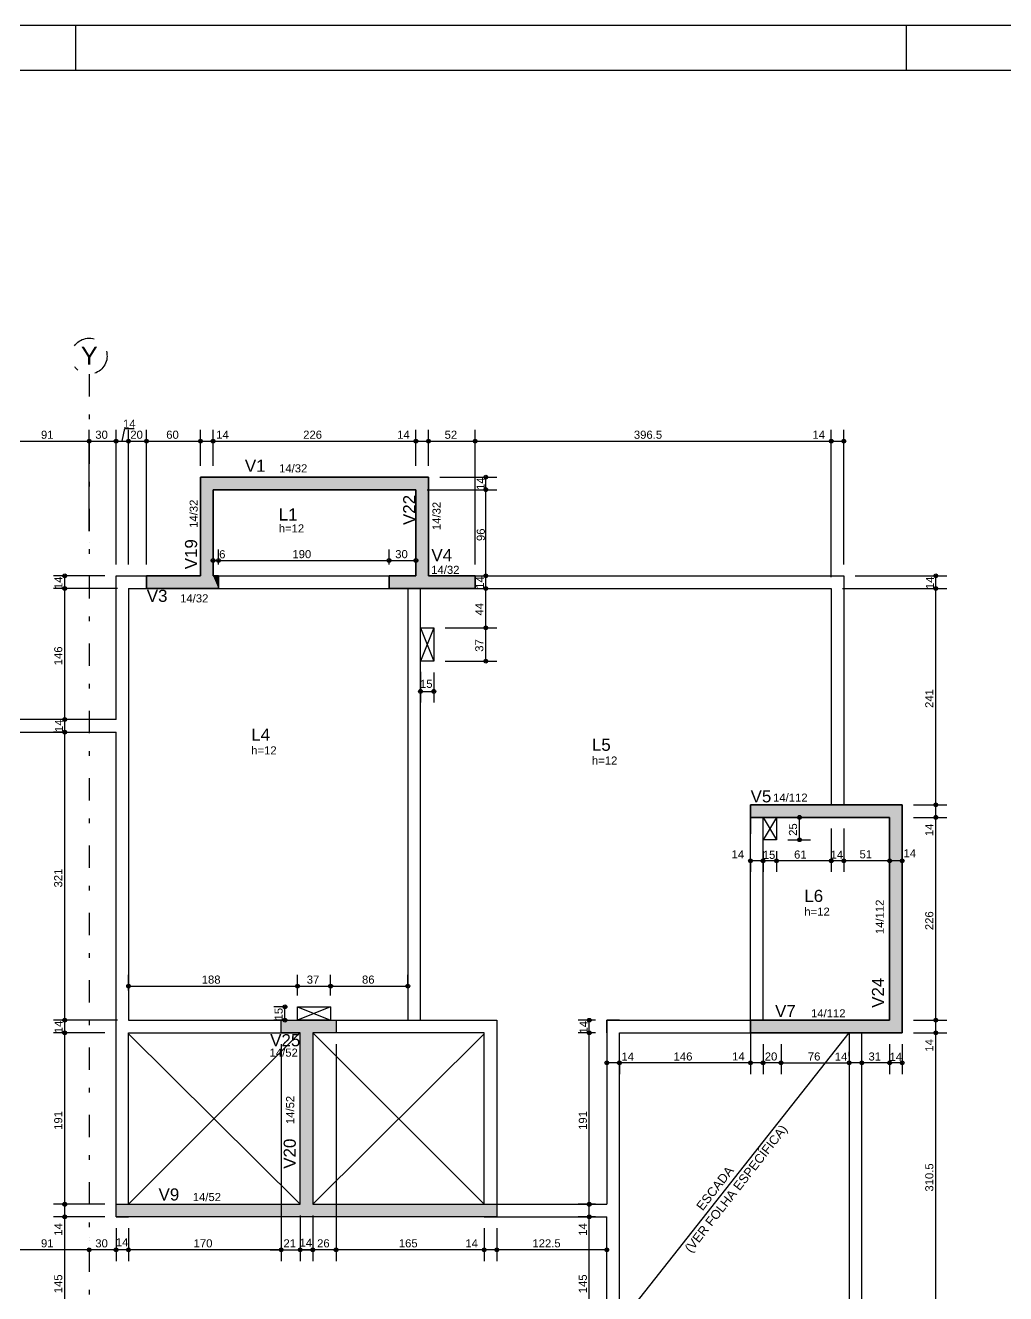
# Model space of a CAD drawing. Extents: x 0 to 119, y 0 to 84.
# Drawn here: x 25.28 to 47.11, y 55.85 to 84.1 of the extents above; entities that cross this region are included whole.
import ezdxf

# ---------------------------------------------------------------- set-up
doc = ezdxf.new("R2010")
doc.units = 0
doc.header["$MEASUREMENT"] = 0
doc.linetypes.add('ESTILO_TQS_0003', pattern=[1.5, 0.5, -0.4, 0.1, -0.5])
for name, color, linetype in [('10', 252, 'CONTINUOUS'), ('18', 6, 'CONTINUOUS'), ('25', 130, 'CONTINUOUS'), ('3', 7, 'CONTINUOUS'), ('32', 250, 'CONTINUOUS'), ('37', 7, 'CONTINUOUS'), ('38', 7, 'CONTINUOUS'), ('40', 7, 'CONTINUOUS'), ('54', 7, 'CONTINUOUS'), ('7', 232, 'CONTINUOUS'), ('9', 8, 'CONTINUOUS')]:
    doc.layers.add(name, color=color, linetype=linetype)
doc.styles.add('TQS_ARIAL', font='arial.ttf')

msp = doc.modelspace()

# ---------------------------------------------------------------- linework, layer by layer
at = {"layer": '10', "color": 252, "linetype": 'Continuous'}
for p, q in [((34.459666, 71.5564), (34.07962, 71.5564)), ((34.37973, 70.676362), (34.07973, 69.936362)), ((34.07973, 70.676362), (34.37973, 69.936362)), ((42.009664, 66.456398), (41.709664, 65.956421)), ((41.709684, 66.456387), (42.009664, 65.956421)), ((32.079062, 62.236395), (31.339062, 61.9364)), ((31.339072, 62.2364), (32.079062, 61.936395)), ((27.57962, 57.8364), (31.38962, 61.6564)), ((31.39962, 57.8364), (27.57962, 61.6364)), ((35.49962, 57.8364), (31.67962, 61.6564)), ((31.67962, 57.8364), (35.49962, 61.6364)), ((38.509664, 55.1664), (43.629664, 61.6564))]:
    msp.add_line(p, q, dxfattribs=at)
for points in [[(34.07973, 69.936362), (34.07973, 70.676362), (34.37973, 70.676362), (34.37973, 69.936362), (34.07973, 69.936362)], [(42.009664, 65.956421), (41.709664, 65.956421), (41.709664, 66.456398), (42.009664, 66.456398), (42.009664, 65.956421)], [(31.339422, 62.236319), (32.079062, 62.236319), (32.079062, 61.936395), (31.339422, 61.936395), (31.339422, 62.236319)]]:
    msp.add_lwpolyline(points, dxfattribs=at)
at = {"layer": '18', "color": 6, "linetype": 'ESTILO_TQS_0003'}
msp.add_line((26.69962, 76.330437), (26.69962, 37.646661), dxfattribs=at)
msp.add_circle((26.69962, 76.730437), 0.4, dxfattribs=at)
at = {"layer": '25', "color": 130, "linetype": 'Continuous'}
for points in [[(35.29962, 71.8364), (35.29962, 71.5564), (33.37962, 71.5564), (33.37962, 71.8364), (33.97962, 71.8364), (33.97962, 73.7564), (29.45962, 73.7564), (29.45962, 71.8364), (29.57962, 71.8364), (29.57962, 71.5564), (27.97962, 71.5564), (27.97962, 71.8364), (29.17962, 71.8364), (29.17962, 74.0364), (34.25962, 74.0364), (34.25962, 71.8364), (35.30362, 71.8364)], [(30.97962, 61.9364), (32.19962, 61.9364), (32.19962, 61.6564), (31.67962, 61.6564), (31.67962, 57.8364), (35.77962, 57.8364), (35.77962, 57.5564), (27.29962, 57.5564), (27.29962, 57.8364), (31.39962, 57.8364), (31.39962, 61.6564), (30.97962, 61.6564), (30.97962, 61.9364)]]:
    msp.add_lwpolyline(points, dxfattribs=at)
for points in [[(29.17962, 71.8364), (29.17962, 74.0364), (29.45962, 73.7564)], [(29.45962, 73.7564), (29.17962, 74.0364), (34.25962, 74.0364)], [(33.97962, 73.7564), (29.45962, 73.7564), (34.25962, 74.0364)], [(33.97962, 71.8364), (34.25962, 74.0364), (34.25962, 71.8364)], [(33.97962, 73.7564), (34.25962, 74.0364), (33.97962, 71.8364)], [(29.45962, 71.8364), (29.17962, 71.8364), (29.45962, 73.7564)], [(27.97962, 71.8364), (29.17962, 71.8364), (27.97962, 71.5564)], [(29.17962, 71.8364), (29.57962, 71.5564), (27.97962, 71.5564)], [(29.57962, 71.5564), (29.17962, 71.8364), (29.45962, 71.8364)], [(29.57962, 71.8364), (29.57962, 71.5564), (29.45962, 71.8364)], [(33.37962, 71.5564), (33.37962, 71.8364), (33.97962, 71.8364)], [(33.37962, 71.5564), (33.97962, 71.8364), (35.29962, 71.5564)], [(33.97962, 71.8364), (34.25962, 71.8364), (35.29962, 71.5564)], [(35.29962, 71.5564), (34.25962, 71.8364), (35.29962, 71.8364)], [(31.39962, 61.6564), (30.97962, 61.6564), (32.19962, 61.9364)], [(32.19962, 61.9364), (30.97962, 61.6564), (30.97962, 61.9364)], [(31.67962, 61.6564), (31.39962, 61.6564), (32.19962, 61.9364)], [(32.19962, 61.9364), (32.19962, 61.6564), (31.67962, 61.6564)], [(31.67962, 57.8364), (31.39962, 57.8364), (31.67962, 61.6564)], [(31.39962, 57.8364), (31.39962, 61.6564), (31.67962, 61.6564)], [(27.29962, 57.8364), (31.39962, 57.8364), (27.29962, 57.5564)], [(31.39962, 57.8364), (35.77962, 57.5564), (27.29962, 57.5564)], [(35.77962, 57.5564), (31.39962, 57.8364), (31.67962, 57.8364)], [(35.77962, 57.8364), (35.77962, 57.5564), (31.67962, 57.8364)]]:
    msp.add_solid(points, dxfattribs=at)
at = {"layer": '3', "color": 7, "linetype": 'Continuous'}
for p, q in [((43.50962, 66.736398), (44.80962, 66.736398)), ((44.80962, 66.736398), (44.80962, 61.6564)), ((44.80962, 61.6564), (43.809664, 61.6564))]:
    msp.add_line(p, q, dxfattribs=at)
for points in [[(33.97962, 71.8364), (33.37962, 71.8364), (33.37962, 71.5564), (35.29962, 71.5564), (35.29962, 71.8364), (34.25962, 71.8364), (34.25962, 74.0364), (29.17962, 74.0364), (29.17962, 71.8364), (27.97962, 71.8364), (27.97962, 71.5564), (29.57962, 71.5564), (29.57962, 71.8364), (29.45962, 71.8364), (29.45962, 73.7564), (33.97962, 73.7564), (33.97962, 71.8364)], [(44.80962, 66.736398), (41.429664, 66.736398), (41.429664, 66.456398), (44.52962, 66.456398), (44.52962, 61.936398), (41.429664, 61.936398), (41.429664, 61.656398), (44.80962, 61.656398), (44.80962, 66.736398)], [(30.97962, 61.9364), (32.19962, 61.9364), (32.19962, 61.6564), (31.67962, 61.6564), (31.67962, 57.8364), (35.77962, 57.8364), (35.77962, 57.5564), (27.29962, 57.5564), (27.29962, 57.8364), (31.39962, 57.8364), (31.39962, 61.6564), (30.97962, 61.6564), (30.97962, 61.9364)]]:
    msp.add_lwpolyline(points, dxfattribs=at)
at = {"layer": '32', "color": 250, "linetype": 'Continuous'}
for p, q in [((26.69962, 72.835191), (26.69962, 75.08648)), ((26.69962, 73.085191), (26.69962, 75.08648)), ((27.29962, 72.0864), (27.29962, 75.08648)), ((27.29962, 72.0864), (27.29962, 75.08648)), ((27.43962, 74.83648), (27.492234, 75.117896)), ((27.492234, 75.117896), (27.701393, 75.117896)), ((27.57962, 72.0864), (27.57962, 75.08648)), ((27.57962, 72.0864), (27.57962, 75.08648)), ((27.701393, 75.117896), (27.701393, 75.117896)), ((27.97962, 72.0864), (27.97962, 75.08648)), ((27.97962, 72.0864), (27.97962, 75.08648)), ((29.17962, 74.2864), (29.17962, 75.08648)), ((29.17962, 74.2864), (29.17962, 75.08648)), ((29.45962, 74.2864), (29.45962, 75.08648)), ((29.45962, 74.2864), (29.45962, 75.08648)), ((33.97962, 74.2864), (33.97962, 75.08648)), ((33.97962, 74.2864), (33.97962, 75.08648)), ((34.25962, 74.2864), (34.25962, 75.08648)), ((34.25962, 74.2864), (34.25962, 75.08648)), ((35.29962, 72.0864), (35.29962, 75.08648)), ((35.29962, 72.0864), (35.29962, 75.08648)), ((43.22962, 71.8064), (43.22962, 75.08648)), ((43.22962, 71.8064), (43.22962, 75.08648)), ((43.50962, 72.08649), (43.50962, 75.08648)), ((24.87962, 74.83648), (26.69962, 74.83648)), ((26.69962, 74.83648), (27.29962, 74.83648)), ((27.29962, 74.83648), (27.57962, 74.83648)), ((27.57962, 74.83648), (27.97962, 74.83648)), ((27.97962, 74.83648), (29.17962, 74.83648)), ((29.17962, 74.83648), (29.45962, 74.83648)), ((29.45962, 74.83648), (33.97962, 74.83648)), ((33.97962, 74.83648), (34.25962, 74.83648)), ((34.25962, 74.83648), (35.29962, 74.83648)), ((35.29962, 74.83648), (43.22962, 74.83648)), ((43.22962, 74.83648), (43.50962, 74.83648)), ((29.17962, 74.0364), (29.17962, 74.0364)), ((29.17962, 74.0364), (29.17962, 74.0364)), ((29.45962, 74.0364), (29.45962, 74.0364)), ((29.45962, 74.0364), (29.45962, 74.0364)), ((33.97962, 74.0364), (33.97962, 74.0364)), ((33.97962, 74.0364), (33.97962, 74.0364)), ((34.25962, 74.0364), (34.25962, 74.0364)), ((34.25962, 74.0364), (34.25962, 74.0364)), ((34.25962, 74.0364), (34.25962, 74.0364)), ((34.50962, 74.0364), (35.783559, 74.0364)), ((35.533559, 73.7564), (35.533559, 74.0364)), ((33.97962, 73.7564), (33.97962, 73.7564)), ((33.97962, 73.7564), (33.97962, 73.7564)), ((34.22962, 73.7564), (35.783559, 73.7564)), ((34.22962, 73.7564), (35.783559, 73.7564)), ((35.533559, 71.8364), (35.533559, 73.7564)), ((26.69962, 72.835191), (26.69962, 72.835191)), ((26.69962, 72.585191), (26.69962, 72.585191)), ((29.57962, 72.0864), (29.57962, 72.426203)), ((29.57962, 72.0864), (29.57962, 72.426203)), ((33.37962, 72.0864), (33.37962, 72.426203)), ((33.37962, 72.0864), (33.37962, 72.426203)), ((33.97962, 72.367781), (33.97962, 72.426203)), ((29.45962, 72.176203), (29.57962, 72.176203)), ((29.45962, 72.176203), (29.45962, 72.176203)), ((29.57962, 72.176203), (33.37962, 72.176203)), ((33.37962, 72.176203), (33.97962, 72.176203)), ((33.97962, 72.117781), (33.97962, 72.117781)), ((27.04962, 71.8364), (25.906196, 71.8364)), ((26.156196, 71.5564), (26.156196, 71.8364)), ((27.29962, 71.8364), (27.29962, 71.8364)), ((27.29962, 71.8364), (27.29962, 71.8364)), ((27.29962, 71.8364), (27.29962, 71.8364)), ((27.57962, 71.8364), (27.57962, 71.8364)), ((27.57962, 71.8364), (27.57962, 71.8364)), ((27.97962, 71.8364), (27.97962, 71.8364)), ((27.97962, 71.8364), (27.97962, 71.8364)), ((29.57962, 71.8364), (29.57962, 71.8364)), ((29.57962, 71.8364), (29.57962, 71.8364)), ((33.37962, 71.8364), (33.37962, 71.8364)), ((33.37962, 71.8364), (33.37962, 71.8364)), ((35.29962, 71.8364), (35.29962, 71.8364)), ((35.29962, 71.8364), (35.29962, 71.8364)), ((35.29962, 71.8364), (35.29962, 71.8364)), ((35.329359, 71.83649), (35.329359, 71.83649)), ((35.533559, 71.5564), (35.533559, 71.83649)), ((35.54962, 71.8364), (35.783559, 71.8364)), ((35.579359, 71.83649), (35.783559, 71.83649)), ((43.50962, 71.83649), (43.50962, 71.83649)), ((43.50962, 71.83649), (43.50962, 71.83649)), ((43.75962, 71.83649), (45.8059, 71.83649)), ((45.5559, 71.5564), (45.5559, 71.83649)), ((27.32962, 71.5564), (25.906196, 71.5564)), ((27.32962, 71.5564), (25.906196, 71.5564)), ((26.156196, 68.6364), (26.156196, 71.5564)), ((27.57962, 71.5564), (27.57962, 71.5564)), ((27.57962, 71.5564), (27.57962, 71.5564)), ((35.178872, 71.5564), (35.178872, 71.5564)), ((35.334952, 71.5564), (35.334952, 71.5564)), ((35.428872, 71.5564), (35.783559, 71.5564)), ((35.533559, 70.676362), (35.533559, 71.5564)), ((35.584952, 71.5564), (35.783559, 71.5564)), ((43.22962, 71.5564), (43.22962, 71.5564)), ((43.22962, 71.5564), (43.22962, 71.5564)), ((43.22962, 71.5564), (43.22962, 71.5564)), ((43.22962, 71.5564), (43.22962, 71.5564)), ((43.47962, 71.5564), (45.8059, 71.5564)), ((43.47962, 71.5564), (45.8059, 71.5564)), ((45.5559, 66.7364), (45.5559, 71.5564)), ((34.37973, 70.676362), (34.37973, 70.676362)), ((34.37973, 70.676362), (34.37973, 70.676362)), ((34.62973, 70.676362), (35.783559, 70.676362)), ((34.62973, 70.676362), (35.783559, 70.676362)), ((35.533559, 69.936362), (35.533559, 70.676362)), ((34.07962, 69.946381), (34.07962, 69.946381)), ((34.37973, 69.936362), (34.37973, 69.936362)), ((34.37973, 69.936362), (34.37973, 69.936362)), ((34.62973, 69.936362), (35.783559, 69.936362)), ((34.07962, 69.696381), (34.07962, 69.013002)), ((34.37973, 69.686362), (34.37973, 69.013002)), ((34.07962, 69.263002), (34.37973, 69.263002)), ((25.996816, 68.6364), (25.906196, 68.6364)), ((26.114957, 68.6364), (25.906196, 68.6364)), ((26.156196, 68.3564), (26.156196, 68.6364)), ((26.246816, 68.6364), (26.246816, 68.6364)), ((26.364957, 68.6364), (26.364957, 68.6364)), ((26.08962, 68.3564), (25.906196, 68.3564)), ((26.08962, 68.3564), (26.08962, 68.3564)), ((26.156196, 61.9364), (26.156196, 68.3564)), ((26.33962, 68.3564), (26.33962, 68.3564)), ((26.33962, 68.3564), (26.406196, 68.3564)), ((44.809487, 66.7364), (44.809487, 66.7364)), ((44.809487, 66.7364), (44.809487, 66.7364)), ((45.059487, 66.7364), (45.8059, 66.7364)), ((45.059487, 66.7364), (45.8059, 66.7364)), ((45.5559, 66.456398), (45.5559, 66.7364)), ((42.009664, 66.456421), (42.009664, 66.456421)), ((42.259664, 66.456421), (42.770011, 66.456421)), ((42.520011, 65.956421), (42.520011, 66.456421)), ((43.22962, 66.456398), (43.22962, 66.456398)), ((43.22962, 66.456398), (43.22962, 66.456398)), ((43.50962, 66.456398), (43.50962, 66.456398)), ((43.50962, 66.456398), (43.50962, 66.456398)), ((44.809487, 66.456398), (44.809487, 66.456398)), ((44.809487, 66.456398), (44.809487, 66.456398)), ((45.059487, 66.456398), (45.8059, 66.456398)), ((45.059487, 66.456398), (45.8059, 66.456398)), ((45.5559, 61.936398), (45.5559, 66.456398)), ((43.22962, 66.206398), (43.22962, 65.239404)), ((43.22962, 66.206398), (43.22962, 65.239404)), ((43.50962, 66.206398), (43.50962, 65.239404)), ((43.50962, 66.206398), (43.50962, 65.239404)), ((41.709664, 65.956421), (41.709664, 65.956421)), ((42.009664, 65.956421), (42.009664, 65.956421)), ((42.009664, 65.956421), (42.009664, 65.956421)), ((42.009664, 65.956421), (42.009664, 65.956421)), ((42.259664, 65.956421), (42.770011, 65.956421)), ((44.529487, 65.922914), (44.529487, 65.922914)), ((44.529487, 65.922914), (44.529487, 65.922914)), ((44.809487, 65.870482), (44.809487, 65.870482)), ((41.429664, 65.690401), (41.429664, 65.690401)), ((41.709664, 65.708437), (41.709664, 65.708437)), ((41.709664, 65.706421), (41.709664, 65.239404)), ((42.009664, 65.706421), (42.009664, 65.239404)), ((42.009664, 65.706421), (42.009664, 65.239404)), ((44.529487, 65.672914), (44.529487, 65.239404)), ((44.529487, 65.672914), (44.529487, 65.239404)), ((44.809487, 65.620482), (44.809487, 65.239404)), ((41.709664, 65.489404), (41.429664, 65.489404)), ((41.429664, 65.440401), (41.429664, 65.239404)), ((42.009664, 65.489404), (41.709664, 65.489404)), ((41.709664, 65.458437), (41.709664, 65.239404)), ((43.22962, 65.489404), (42.009664, 65.489404)), ((43.50962, 65.489404), (43.22962, 65.489404)), ((44.529487, 65.489404), (43.50962, 65.489404)), ((44.809487, 65.489404), (44.529487, 65.489404)), ((27.57962, 62.602445), (27.57962, 62.948078)), ((31.339072, 62.4864), (31.339072, 62.948078)), ((31.339422, 62.486319), (31.339422, 62.948078)), ((32.079062, 62.486395), (32.079062, 62.948078)), ((32.079062, 62.486395), (32.079062, 62.948078)), ((33.79962, 62.73605), (33.79962, 62.948078)), ((27.57962, 62.698078), (31.339422, 62.698078)), ((31.339072, 62.698078), (32.079062, 62.698078)), ((32.079062, 62.698078), (33.79962, 62.698078)), ((33.79962, 62.48605), (33.79962, 62.48605)), ((27.57962, 62.352445), (27.57962, 62.352445)), ((31.089072, 62.2364), (30.81161, 62.2364)), ((31.06161, 61.9364), (31.06161, 62.2364)), ((31.339072, 62.2364), (31.339072, 62.2364)), ((31.339072, 62.2364), (31.339072, 62.2364)), ((31.339422, 62.236319), (31.339422, 62.236319)), ((32.079062, 62.236395), (32.079062, 62.236395)), ((32.079062, 62.236395), (32.079062, 62.236395)), ((27.04962, 61.9364), (25.906196, 61.9364)), ((27.32962, 61.9364), (25.906196, 61.9364)), ((26.156196, 61.6564), (26.156196, 61.9364)), ((27.29962, 61.9364), (27.29962, 61.9364)), ((27.57962, 61.9364), (27.57962, 61.9364)), ((31.089062, 61.9364), (30.81161, 61.9364)), ((31.339062, 61.9364), (31.339062, 61.9364)), ((37.979664, 61.9364), (37.590183, 61.9364)), ((37.840183, 61.6564), (37.840183, 61.9364)), ((38.229664, 61.9364), (38.229664, 61.9364)), ((41.429664, 61.9364), (41.429664, 61.9364)), ((44.809487, 61.936398), (44.809487, 61.936398)), ((44.809487, 61.936398), (44.809487, 61.936398)), ((45.059487, 61.936398), (45.8059, 61.936398)), ((45.059487, 61.936398), (45.8059, 61.936398)), ((45.5559, 61.656398), (45.5559, 61.936398)), ((27.04962, 61.6564), (25.906196, 61.6564)), ((27.04962, 61.6564), (25.906196, 61.6564)), ((26.156196, 57.8364), (26.156196, 61.6564)), ((27.29962, 61.6564), (27.29962, 61.6564)), ((27.29962, 61.6564), (27.29962, 61.6564)), ((30.97962, 61.6564), (30.97962, 61.6564)), ((30.97962, 61.6564), (30.97962, 61.6564)), ((32.19962, 61.6564), (32.19962, 61.6564)), ((32.19962, 61.6564), (32.19962, 61.6564)), ((37.979664, 61.6564), (37.590183, 61.6564)), ((37.979664, 61.6564), (37.590183, 61.6564)), ((37.840183, 57.8364), (37.840183, 61.6564)), ((38.229664, 61.6564), (38.229664, 61.6564)), ((38.229664, 61.6564), (38.229664, 61.6564)), ((41.429664, 61.6864), (41.429664, 60.73545)), ((41.429664, 61.6564), (41.429664, 61.6564)), ((41.709664, 61.6564), (41.709664, 61.6564)), ((41.709664, 61.6564), (41.709664, 61.6564)), ((42.109664, 61.656398), (42.109664, 61.656398)), ((42.109664, 61.656398), (42.109664, 61.656398)), ((43.629664, 61.656398), (43.629664, 61.656398)), ((44.529487, 61.656398), (44.529487, 61.656398)), ((44.529487, 61.656398), (44.529487, 61.656398)), ((44.809487, 61.656398), (44.809487, 61.656398)), ((44.809487, 61.656398), (44.809487, 61.656398)), ((44.809487, 61.656398), (44.809487, 61.656398)), ((45.059487, 61.656398), (45.8059, 61.656398)), ((45.059487, 61.656398), (45.8059, 61.656398)), ((45.5559, 55.446398), (45.5559, 61.656398)), ((30.97962, 61.4064), (30.97962, 56.572726)), ((30.97962, 61.4064), (30.97962, 56.572726)), ((32.19962, 61.4064), (32.19962, 56.572726)), ((32.19962, 61.4064), (32.19962, 56.572726)), ((41.429664, 61.4064), (41.429664, 60.73545)), ((41.709664, 61.4064), (41.709664, 60.73545)), ((41.709664, 61.4064), (41.709664, 60.73545)), ((42.109664, 61.406398), (42.109664, 60.73545)), ((42.109664, 61.406398), (42.109664, 60.73545)), ((43.629664, 61.406398), (43.629664, 60.73545)), ((44.529487, 61.406398), (44.529487, 60.73545)), ((44.529487, 61.406398), (44.529487, 60.73545)), ((44.809487, 61.406398), (44.809487, 60.73545)), ((38.229664, 61.251793), (38.229664, 61.251793)), ((38.509664, 61.227268), (38.509664, 61.227268)), ((38.509664, 61.227268), (38.509664, 61.227268)), ((43.629664, 61.135385), (43.629664, 61.23545)), ((43.909664, 61.200496), (43.909664, 61.23545)), ((43.909664, 60.998242), (43.909664, 61.23545)), ((38.229664, 61.001793), (38.229664, 60.73545)), ((38.509664, 60.98545), (38.229664, 60.98545)), ((41.429664, 60.98545), (38.509664, 60.98545)), ((38.509664, 60.977268), (38.509664, 60.73545)), ((38.509664, 60.977268), (38.509664, 60.73545)), ((41.709664, 60.98545), (41.429664, 60.98545)), ((42.109664, 60.98545), (41.709664, 60.98545)), ((42.109664, 60.98545), (43.629664, 60.98545)), ((43.909664, 60.98545), (43.629664, 60.98545)), ((43.629664, 60.885385), (43.629664, 60.885385)), ((44.529487, 60.98545), (43.909664, 60.98545)), ((43.909664, 60.950496), (43.909664, 60.950496)), ((43.909664, 60.748242), (43.909664, 60.748242)), ((44.809487, 60.98545), (44.529487, 60.98545)), ((27.04962, 57.8364), (25.906196, 57.8364)), ((27.04962, 57.8364), (25.906196, 57.8364)), ((26.156196, 57.5564), (26.156196, 57.8364)), ((27.29962, 57.8364), (27.29962, 57.8364)), ((27.29962, 57.8364), (27.29962, 57.8364)), ((31.39962, 57.8364), (31.39962, 57.8364)), ((31.67962, 57.8364), (31.67962, 57.8364)), ((37.979664, 57.8364), (37.590183, 57.8364)), ((37.979664, 57.8364), (37.590183, 57.8364)), ((37.840183, 57.5564), (37.840183, 57.8364)), ((38.229664, 57.8364), (38.229664, 57.8364)), ((38.229664, 57.8364), (38.229664, 57.8364)), ((27.04962, 57.5564), (25.906196, 57.5564)), ((27.04962, 57.5564), (25.906196, 57.5564)), ((26.156196, 54.6564), (26.156196, 57.5564)), ((27.29962, 57.5564), (27.29962, 57.5564)), ((27.29962, 57.5564), (27.29962, 57.5564)), ((27.29962, 57.5564), (27.29962, 57.5564)), ((27.29962, 57.5564), (27.29962, 57.5564)), ((27.57962, 57.5564), (27.57962, 57.5564)), ((27.57962, 57.5564), (27.57962, 57.5564)), ((31.39962, 57.5864), (31.39962, 56.572726)), ((31.39962, 57.5564), (31.39962, 57.5564)), ((31.67962, 57.5864), (31.67962, 56.572726)), ((31.67962, 57.5564), (31.67962, 57.5564)), ((35.49962, 57.5564), (35.49962, 57.5564)), ((35.49962, 57.5564), (35.49962, 57.5564)), ((35.77962, 57.5564), (35.77962, 57.5564)), ((35.77962, 57.5564), (35.77962, 57.5564)), ((37.979664, 57.5564), (37.590183, 57.5564)), ((37.979664, 57.5564), (37.590183, 57.5564)), ((37.840183, 54.6564), (37.840183, 57.5564)), ((38.229664, 57.5564), (38.229664, 57.5564)), ((38.229664, 57.5564), (38.229664, 57.5564)), ((26.69962, 57.105476), (26.69962, 57.105476)), ((27.29962, 57.3064), (27.29962, 56.572726)), ((27.29962, 57.3064), (27.29962, 56.572726)), ((27.57962, 57.3064), (27.57962, 56.572726)), ((27.57962, 57.3064), (27.57962, 56.572726)), ((31.39962, 57.3064), (31.39962, 56.572726)), ((31.67962, 57.3064), (31.67962, 56.572726)), ((35.49962, 57.3064), (35.49962, 56.572726)), ((35.49962, 57.3064), (35.49962, 56.572726)), ((35.77962, 57.3064), (35.77962, 56.572726)), ((35.77962, 57.3064), (35.77962, 56.572726)), ((26.69962, 56.822726), (24.87962, 56.822726)), ((26.69962, 57.036524), (26.69962, 57.036524)), ((26.69962, 56.855476), (26.69962, 56.572726)), ((27.29962, 56.822726), (26.69962, 56.822726)), ((27.57962, 56.822726), (27.29962, 56.822726)), ((30.97962, 56.822726), (27.57962, 56.822726)), ((30.72962, 56.822726), (31.64962, 56.822726)), ((31.67962, 56.822726), (31.39962, 56.822726)), ((32.44962, 56.822726), (31.42962, 56.822726)), ((35.49962, 56.822726), (32.19962, 56.822726)), ((35.77962, 56.822726), (35.49962, 56.822726)), ((38.229664, 56.822726), (35.77962, 56.822726)), ((38.229664, 57.058652), (38.229664, 57.072726)), ((38.229664, 56.808652), (38.229664, 56.808652)), ((26.69962, 56.786524), (26.69962, 56.572726))]:
    msp.add_line(p, q, dxfattribs=at)
for centre, radius in [((26.69962, 74.83648), 0.041625), ((26.69962, 74.83648), 0.041625), ((27.29962, 74.83648), 0.041625), ((27.29962, 74.83648), 0.041625), ((27.57962, 74.83648), 0.041625), ((27.57962, 74.83648), 0.041625), ((27.97962, 74.83648), 0.041625), ((27.97962, 74.83648), 0.041625), ((29.17962, 74.83648), 0.041625), ((29.17962, 74.83648), 0.041625), ((29.45962, 74.83648), 0.041625), ((29.45962, 74.83648), 0.041625), ((33.97962, 74.83648), 0.041625), ((33.97962, 74.83648), 0.041625), ((34.25962, 74.83648), 0.041625), ((34.25962, 74.83648), 0.041625), ((35.29962, 74.83648), 0.041625), ((35.29962, 74.83648), 0.041625), ((43.22962, 74.83648), 0.041625), ((43.22962, 74.83648), 0.041625), ((43.50962, 74.83648), 0.041625), ((26.69962, 74.83648), 0.02075), ((26.69962, 74.83648), 0.02075), ((27.29962, 74.83648), 0.02075), ((27.29962, 74.83648), 0.02075), ((27.57962, 74.83648), 0.02075), ((27.57962, 74.83648), 0.02075), ((27.97962, 74.83648), 0.02075), ((27.97962, 74.83648), 0.02075), ((29.17962, 74.83648), 0.02075), ((29.17962, 74.83648), 0.02075), ((29.45962, 74.83648), 0.02075), ((29.45962, 74.83648), 0.02075), ((33.97962, 74.83648), 0.02075), ((33.97962, 74.83648), 0.02075), ((34.25962, 74.83648), 0.02075), ((34.25962, 74.83648), 0.02075), ((35.29962, 74.83648), 0.02075), ((35.29962, 74.83648), 0.02075), ((43.22962, 74.83648), 0.02075), ((43.22962, 74.83648), 0.02075), ((43.50962, 74.83648), 0.02075), ((35.533559, 74.0364), 0.041625), ((35.533559, 74.0364), 0.02075), ((35.533559, 73.7564), 0.041625), ((35.533559, 73.7564), 0.041625), ((35.533559, 73.7564), 0.02075), ((35.533559, 73.7564), 0.02075), ((29.45962, 72.176203), 0.041625), ((29.45962, 72.176203), 0.02075), ((29.57962, 72.176203), 0.041625), ((29.57962, 72.176203), 0.041625), ((29.57962, 72.176203), 0.02075), ((29.57962, 72.176203), 0.02075), ((33.37962, 72.176203), 0.041625), ((33.37962, 72.176203), 0.041625), ((33.37962, 72.176203), 0.02075), ((33.37962, 72.176203), 0.02075), ((33.97962, 72.176203), 0.041625), ((33.97962, 72.176203), 0.02075), ((26.156196, 71.8364), 0.041625), ((26.156196, 71.8364), 0.02075), ((35.533559, 71.83649), 0.041625), ((35.533559, 71.8364), 0.041625), ((35.533559, 71.83649), 0.02075), ((35.533559, 71.8364), 0.02075), ((45.5559, 71.83649), 0.041625), ((45.5559, 71.83649), 0.02075), ((26.156196, 71.5564), 0.041625), ((26.156196, 71.5564), 0.041625), ((26.156196, 71.5564), 0.02075), ((26.156196, 71.5564), 0.02075), ((35.533559, 71.5564), 0.041625), ((35.533559, 71.5564), 0.041625), ((35.533559, 71.5564), 0.02075), ((35.533559, 71.5564), 0.02075), ((45.5559, 71.5564), 0.041625), ((45.5559, 71.5564), 0.041625), ((45.5559, 71.5564), 0.02075), ((45.5559, 71.5564), 0.02075), ((35.533559, 70.676362), 0.041625), ((35.533559, 70.676362), 0.041625), ((35.533559, 70.676362), 0.02075), ((35.533559, 70.676362), 0.02075), ((35.533559, 69.936362), 0.041625), ((35.533559, 69.936362), 0.02075), ((34.07962, 69.263002), 0.041625), ((34.07962, 69.263002), 0.02075), ((34.37973, 69.263002), 0.041625), ((34.37973, 69.263002), 0.02075), ((26.156196, 68.6364), 0.041625), ((26.156196, 68.6364), 0.041625), ((26.156196, 68.3564), 0.041625), ((26.156196, 68.3564), 0.041625), ((26.156196, 68.6364), 0.02075), ((26.156196, 68.6364), 0.02075), ((26.156196, 68.3564), 0.02075), ((26.156196, 68.3564), 0.02075), ((45.5559, 66.7364), 0.041625), ((45.5559, 66.7364), 0.041625), ((45.5559, 66.7364), 0.02075), ((45.5559, 66.7364), 0.02075), ((42.520011, 66.456421), 0.041625), ((42.520011, 66.456421), 0.02075), ((45.5559, 66.456398), 0.041625), ((45.5559, 66.456398), 0.041625), ((45.5559, 66.456398), 0.02075), ((45.5559, 66.456398), 0.02075), ((42.520011, 65.956421), 0.041625), ((42.520011, 65.956421), 0.02075), ((41.429664, 65.489404), 0.041625), ((41.429664, 65.489404), 0.02075), ((41.709664, 65.489404), 0.041625), ((41.709664, 65.489404), 0.041625), ((41.709664, 65.489404), 0.02075), ((41.709664, 65.489404), 0.02075), ((42.009664, 65.489404), 0.041625), ((42.009664, 65.489404), 0.041625), ((42.009664, 65.489404), 0.02075), ((42.009664, 65.489404), 0.02075), ((43.22962, 65.489404), 0.041625), ((43.22962, 65.489404), 0.041625), ((43.22962, 65.489404), 0.02075), ((43.22962, 65.489404), 0.02075), ((43.50962, 65.489404), 0.041625), ((43.50962, 65.489404), 0.041625), ((43.50962, 65.489404), 0.02075), ((43.50962, 65.489404), 0.02075), ((44.529487, 65.489404), 0.041625), ((44.529487, 65.489404), 0.041625), ((44.529487, 65.489404), 0.02075), ((44.529487, 65.489404), 0.02075), ((44.809487, 65.489404), 0.041625), ((44.809487, 65.489404), 0.02075), ((27.57962, 62.698078), 0.041625), ((31.339072, 62.698078), 0.041625), ((31.339422, 62.698078), 0.041625), ((32.079062, 62.698078), 0.041625), ((32.079062, 62.698078), 0.041625), ((33.79962, 62.698078), 0.041625), ((27.57962, 62.698078), 0.02075), ((31.339072, 62.698078), 0.02075), ((31.339422, 62.698078), 0.02075), ((32.079062, 62.698078), 0.02075), ((32.079062, 62.698078), 0.02075), ((33.79962, 62.698078), 0.02075), ((31.06161, 62.2364), 0.041625), ((31.06161, 62.2364), 0.02075), ((26.156196, 61.9364), 0.041625), ((26.156196, 61.9364), 0.041625), ((26.156196, 61.9364), 0.02075), ((26.156196, 61.9364), 0.02075), ((31.06161, 61.9364), 0.041625), ((31.06161, 61.9364), 0.02075), ((37.840183, 61.9364), 0.041625), ((37.840183, 61.9364), 0.02075), ((45.5559, 61.936398), 0.041625), ((45.5559, 61.936398), 0.041625), ((45.5559, 61.936398), 0.02075), ((45.5559, 61.936398), 0.02075), ((26.156196, 61.6564), 0.041625), ((26.156196, 61.6564), 0.041625), ((26.156196, 61.6564), 0.02075), ((26.156196, 61.6564), 0.02075), ((37.840183, 61.6564), 0.041625), ((37.840183, 61.6564), 0.041625), ((37.840183, 61.6564), 0.02075), ((37.840183, 61.6564), 0.02075), ((45.5559, 61.656398), 0.041625), ((45.5559, 61.656398), 0.041625), ((45.5559, 61.656398), 0.02075), ((45.5559, 61.656398), 0.02075), ((38.229664, 60.98545), 0.041625), ((38.229664, 60.98545), 0.02075), ((38.509664, 60.98545), 0.041625), ((38.509664, 60.98545), 0.041625), ((38.509664, 60.98545), 0.02075), ((38.509664, 60.98545), 0.02075), ((41.429664, 60.98545), 0.041625), ((41.429664, 60.98545), 0.041625), ((41.429664, 60.98545), 0.02075), ((41.429664, 60.98545), 0.02075), ((41.709664, 60.98545), 0.041625), ((41.709664, 60.98545), 0.041625), ((41.709664, 60.98545), 0.02075), ((41.709664, 60.98545), 0.02075), ((42.109664, 60.98545), 0.041625), ((42.109664, 60.98545), 0.041625), ((42.109664, 60.98545), 0.02075), ((42.109664, 60.98545), 0.02075), ((43.629664, 60.98545), 0.041625), ((43.629664, 60.98545), 0.041625), ((43.629664, 60.98545), 0.02075), ((43.629664, 60.98545), 0.02075), ((43.909664, 60.98545), 0.041625), ((43.909664, 60.98545), 0.041625), ((43.909664, 60.98545), 0.02075), ((43.909664, 60.98545), 0.02075), ((44.529487, 60.98545), 0.041625), ((44.529487, 60.98545), 0.041625), ((44.529487, 60.98545), 0.02075), ((44.529487, 60.98545), 0.02075), ((44.809487, 60.98545), 0.041625), ((44.809487, 60.98545), 0.02075), ((26.156196, 57.8364), 0.041625), ((26.156196, 57.8364), 0.041625), ((26.156196, 57.8364), 0.02075), ((26.156196, 57.8364), 0.02075), ((37.840183, 57.8364), 0.041625), ((37.840183, 57.8364), 0.041625), ((37.840183, 57.8364), 0.02075), ((37.840183, 57.8364), 0.02075), ((26.156196, 57.5564), 0.041625), ((26.156196, 57.5564), 0.041625), ((26.156196, 57.5564), 0.02075), ((26.156196, 57.5564), 0.02075), ((37.840183, 57.5564), 0.041625), ((37.840183, 57.5564), 0.041625), ((37.840183, 57.5564), 0.02075), ((37.840183, 57.5564), 0.02075), ((26.69962, 56.822726), 0.041625), ((26.69962, 56.822726), 0.041625), ((26.69962, 56.822726), 0.02075), ((26.69962, 56.822726), 0.02075), ((27.29962, 56.822726), 0.041625), ((27.29962, 56.822726), 0.041625), ((27.29962, 56.822726), 0.02075), ((27.29962, 56.822726), 0.02075), ((27.57962, 56.822726), 0.041625), ((27.57962, 56.822726), 0.041625), ((27.57962, 56.822726), 0.02075), ((27.57962, 56.822726), 0.02075), ((30.97962, 56.822726), 0.041625), ((30.97962, 56.822726), 0.04), ((30.97962, 56.822726), 0.02075), ((30.97962, 56.822726), 0.02), ((31.39962, 56.822726), 0.041625), ((31.39962, 56.822726), 0.04), ((31.39962, 56.822726), 0.02075), ((31.39962, 56.822726), 0.02), ((31.67962, 56.822726), 0.041625), ((31.67962, 56.822726), 0.04), ((31.67962, 56.822726), 0.02075), ((31.67962, 56.822726), 0.02), ((32.19962, 56.822726), 0.041625), ((32.19962, 56.822726), 0.04), ((32.19962, 56.822726), 0.02075), ((32.19962, 56.822726), 0.02), ((35.49962, 56.822726), 0.041625), ((35.49962, 56.822726), 0.041625), ((35.49962, 56.822726), 0.02075), ((35.49962, 56.822726), 0.02075), ((35.77962, 56.822726), 0.041625), ((35.77962, 56.822726), 0.041625), ((35.77962, 56.822726), 0.02075), ((35.77962, 56.822726), 0.02075), ((38.229664, 56.822726), 0.041625), ((38.229664, 56.822726), 0.02075)]:
    msp.add_circle(centre, radius, dxfattribs=at)
at = {"layer": '40', "linetype": 'Continuous'}
for p, q in [((118.9, 84.099998), (0, 84.100001)), ((26.4, 84.099999), (26.4, 83.099999)), ((44.9, 84.099999), (44.9, 83.099999))]:
    msp.add_line(p, q, dxfattribs=at)
at = {"layer": '54', "linetype": 'Continuous'}
msp.add_lwpolyline([(41.429664, 66.7364), (44.80962, 66.7364), (44.80962, 61.6564), (41.429664, 61.6564), (41.429664, 61.9364), (44.52962, 61.9364), (44.52962, 66.4564), (41.429664, 66.4564), (41.429664, 66.736398)], dxfattribs=at)
for points in [[(41.429664, 66.4564), (41.429664, 66.7364), (44.52962, 66.4564)], [(41.429664, 66.7364), (44.80962, 66.7364), (44.52962, 66.4564)], [(44.52962, 66.4564), (44.80962, 66.7364), (44.52962, 61.9364)], [(44.80962, 66.7364), (44.80962, 61.6564), (44.52962, 61.9364)], [(44.52962, 61.9364), (44.80962, 61.6564), (41.429664, 61.6564)], [(41.429664, 61.6564), (41.429664, 61.9364), (44.52962, 61.9364)]]:
    msp.add_solid(points, dxfattribs=at)
at = {"layer": '7', "color": 232, "linetype": 'Continuous'}
msp.add_line((3, 83.100001), (117.9, 83.099998), dxfattribs=at)
at = {"layer": '9', "color": 8, "linetype": 'Continuous'}
for p, q in [((27.29962, 71.8364), (29.17962, 71.8364)), ((27.29962, 68.6364), (27.29962, 71.8364)), ((29.478653, 71.8364), (33.758009, 71.8364)), ((34.25962, 71.8364), (43.50962, 71.8364)), ((43.50962, 71.8364), (43.50962, 66.736398)), ((27.57962, 71.5564), (33.79962, 71.5564)), ((33.79962, 71.5564), (33.79962, 61.9364)), ((34.07962, 61.9364), (34.07962, 71.5564)), ((34.07962, 71.5564), (43.22962, 71.5564)), ((43.22962, 71.5564), (43.22962, 66.736398)), ((24.87962, 68.3564), (27.29962, 68.3564)), ((27.29962, 57.5564), (27.29962, 68.3564)), ((41.709664, 61.9364), (41.709664, 66.4564)), ((33.79962, 61.9364), (34.07962, 61.9364)), ((38.229664, 61.6564), (38.229664, 61.9364)), ((38.229664, 61.9364), (41.429664, 61.9364)), ((41.709664, 61.9364), (43.909664, 61.9364)), ((27.57962, 57.8364), (27.57962, 61.6564)), ((27.57962, 61.6564), (31.39962, 61.6564)), ((38.509664, 50.5364), (38.509664, 61.6564)), ((38.509664, 57.5564), (38.509664, 57.8364)), ((27.29962, 57.5564), (27.57962, 57.5564)), ((38.229664, 51.7364), (38.229664, 57.5564))]:
    msp.add_line(p, q, dxfattribs=at)
for points in [[(27.29962, 68.6364), (24.87962, 68.6364), (24.87962, 71.8364)], [(27.57962, 71.5564), (27.57962, 61.9364), (35.77962, 61.9364), (35.77962, 61.6564)], [(41.429664, 61.9364), (41.429664, 66.456398), (41.429664, 66.086892)], [(35.49962, 61.9364), (35.77962, 61.9364), (35.77962, 57.8364), (38.229664, 57.8364)], [(38.509664, 61.9364), (38.229664, 61.9364), (38.229664, 57.8364)], [(35.49962, 57.8364), (35.49962, 61.6564), (31.67962, 61.6564)], [(38.509664, 61.6564), (43.629664, 61.6564), (43.629664, 50.5364)], [(43.909664, 50.5364), (43.909664, 50.5364), (43.909664, 61.6564)], [(35.49962, 57.5564), (35.77962, 57.5564), (38.229664, 57.5564)]]:
    msp.add_lwpolyline(points, dxfattribs=at)

# ---------------------------------------------------------------- texts
at = {"layer": '10', "color": 252, "linetype": 'Continuous', "style": 'TQS_ARIAL'}
for s, p in [('(VER FOLHA ESPECÍFICA)', (40.10532, 56.743106)), ('ESCADA', (40.363408, 57.678672))]:
    msp.add_text(s, height=0.2, rotation=52, dxfattribs=at).set_placement(p)
at = {"layer": '18', "color": 6, "linetype": 'ESTILO_TQS_0003', "style": 'TQS_ARIAL'}
msp.add_text('Y', height=0.4, dxfattribs=at).set_placement((26.517747, 76.539183))
at = {"layer": '32', "color": 250, "linetype": 'Continuous', "style": 'TQS_ARIAL'}
for s, p in [('14', (27.454587, 75.134444)), ('91', (25.62762, 74.89048)), ('30', (26.83762, 74.89048)), ('20', (27.61762, 74.89048)), ('60', (28.41762, 74.89048)), ('14', (29.532472, 74.892317)), ('226', (31.46762, 74.89048)), ('14', (33.55962, 74.89048)), ('52', (34.61762, 74.89048)), ('396.5', (38.83262, 74.89048)), ('14', (42.80962, 74.89048)), ('6', (29.59608, 72.227722)), ('190', (31.22762, 72.230203)), ('30', (33.51762, 72.230203)), ('15', (34.069255, 69.34061)), ('14', (41.009664, 65.543404)), ('15', (41.703876, 65.532124)), ('61', (42.400722, 65.53785)), ('14', (43.214834, 65.535438)), ('51', (43.857554, 65.543404)), ('14', (44.839795, 65.56705)), ('188', (29.207521, 62.752078)), ('37', (31.547067, 62.752078)), ('86', (32.777341, 62.752078)), ('14', (38.555279, 61.036799)), ('146', (39.717664, 61.03945)), ('14', (41.019836, 61.04028)), ('20', (41.747664, 61.03945)), ('76', (42.707664, 61.03945)), ('14', (43.30588, 61.036967)), ('31', (44.057576, 61.03945)), ('14', (44.527293, 61.03166)), ('14', (27.296336, 56.900944)), ('91', (25.62762, 56.876726)), ('30', (26.83762, 56.876726)), ('170', (29.02762, 56.876726)), ('21', (31.02762, 56.876726)), ('14', (31.388373, 56.891782)), ('26', (31.77762, 56.876726)), ('165', (33.59762, 56.876726)), ('14', (35.07962, 56.876726)), ('122.5', (36.572642, 56.876726))]:
    msp.add_text(s, height=0.18, dxfattribs=at).set_placement(p)
for s, p in [('14', (35.510309, 73.749238)), ('96', (35.512678, 72.611453)), ('14', (26.106522, 71.541808)), ('14', (35.494831, 71.547488)), ('14', (45.515614, 71.540385)), ('44', (35.479559, 70.954381)), ('37', (35.479559, 70.144362)), ('146', (26.102196, 69.8444)), ('241', (45.5019, 68.8944)), ('14', (26.117955, 68.357716)), ('25', (42.466011, 66.044421)), ('14', (45.5019, 66.036398)), ('321', (26.102196, 64.8944)), ('226', (45.5019, 63.944398)), ('15', (31.010786, 61.931711)), ('14', (26.110503, 61.647204)), ('14', (37.803945, 61.641283)), ('14', (45.5019, 61.236398)), ('191', (26.102196, 59.4944)), ('191', (37.786183, 59.4944)), ('310.5', (45.5019, 58.119398)), ('14', (26.102196, 57.1364)), ('14', (37.786183, 57.1364)), ('145', (26.102196, 55.8544)), ('145', (37.786183, 55.8544))]:
    msp.add_text(s, height=0.18, rotation=90, dxfattribs=at).set_placement(p)
at = {"layer": '37', "color": 7, "linetype": 'Continuous', "style": 'TQS_ARIAL'}
for s, height, p in [('V1', 0.27, (30.169248, 74.153888)), ('14/32', 0.18, (30.930875, 74.141464)), ('V4', 0.27, (34.323274, 72.162465)), ('14/32', 0.18, (34.320339, 71.880777)), ('V3', 0.27, (27.984206, 71.257408)), ('14/32', 0.18, (28.7268, 71.244983)), ('V5', 0.27, (41.432701, 66.790369)), ('14/112', 0.18, (41.932531, 66.805811)), ('V7', 0.27, (41.977184, 62.008757)), ('14/112', 0.18, (42.777688, 62.000826)), ('V25', 0.27, (30.732545, 61.356702)), ('14/52', 0.18, (30.719457, 61.125227)), ('V9', 0.27, (28.246486, 57.920744)), ('14/52', 0.18, (29.008113, 57.908319))]:
    msp.add_text(s, height=height, dxfattribs=at).set_placement(p)
for s, height, p in [('14/32', 0.18, (29.118325, 72.905203)), ('V22', 0.27, (33.964627, 72.968834)), ('14/32', 0.18, (34.52763, 72.856576)), ('V19', 0.27, (29.105142, 71.982813)), ('14/112', 0.18, (44.398367, 63.854443)), ('V24', 0.27, (44.405103, 62.213191)), ('14/52', 0.18, (31.268055, 59.623318)), ('V20', 0.27, (31.30238, 58.627943))]:
    msp.add_text(s, height=height, rotation=90, dxfattribs=at).set_placement(p)
at = {"layer": '38', "color": 7, "linetype": 'Continuous', "style": 'TQS_ARIAL'}
for s, height, p in [('L1', 0.27, (30.922996, 73.069561)), ('h=12', 0.18, (30.922996, 72.803561)), ('L4', 0.27, (30.310114, 68.16484)), ('L5', 0.27, (37.897987, 67.938336)), ('h=12', 0.18, (30.310114, 67.85884)), ('h=12', 0.18, (37.897987, 67.632336)), ('L6', 0.27, (42.628797, 64.572082)), ('h=12', 0.18, (42.628797, 64.266082))]:
    msp.add_text(s, height=height, dxfattribs=at).set_placement(p)

doc.saveas('drawing.dxf')
